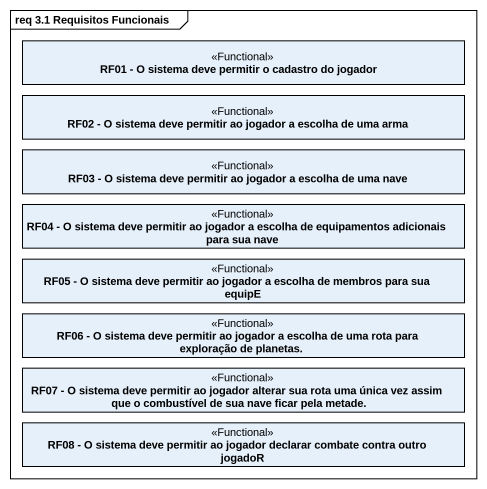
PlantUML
@startuml
mainframe req 3.1 Requisitos Funcionais
hide circle
hide empty members
class "RF01 - O sistema deve permitir o cadastro do jogador" as RF01_O_sistema_deve <<Functional>>
class "RF02 - O sistema deve permitir ao jogador a escolha de uma arma" as RF02_O_sistema_deve <<Functional>>
class "RF03 - O sistema deve permitir ao jogador a escolha de uma nave" as RF03_O_sistema_deve <<Functional>>
class "RF04 - O sistema deve permitir ao jogador a escolha de equipamentos adicionais para sua nave" as RF04_O_sistema_deve <<Functional>>
class "RF05 - O sistema deve permitir ao jogador a escolha de membros para sua equipE" as RF05_O_sistema_deve <<Functional>>
class "RF06 - O sistema deve permitir ao jogador a escolha de uma rota para exploração de planetas." as RF06_O_sistema_deve <<Functional>>
class "RF07 - O sistema deve permitir ao jogador alterar sua rota uma única vez assim que o combustível de sua nave ficar pela metade." as RF07_O_sistema_deve <<Functional>>
class "RF08 - O sistema deve permitir ao jogador declarar combate contra outro jogadoR" as RF08_O_sistema_deve <<Functional>>
@enduml
